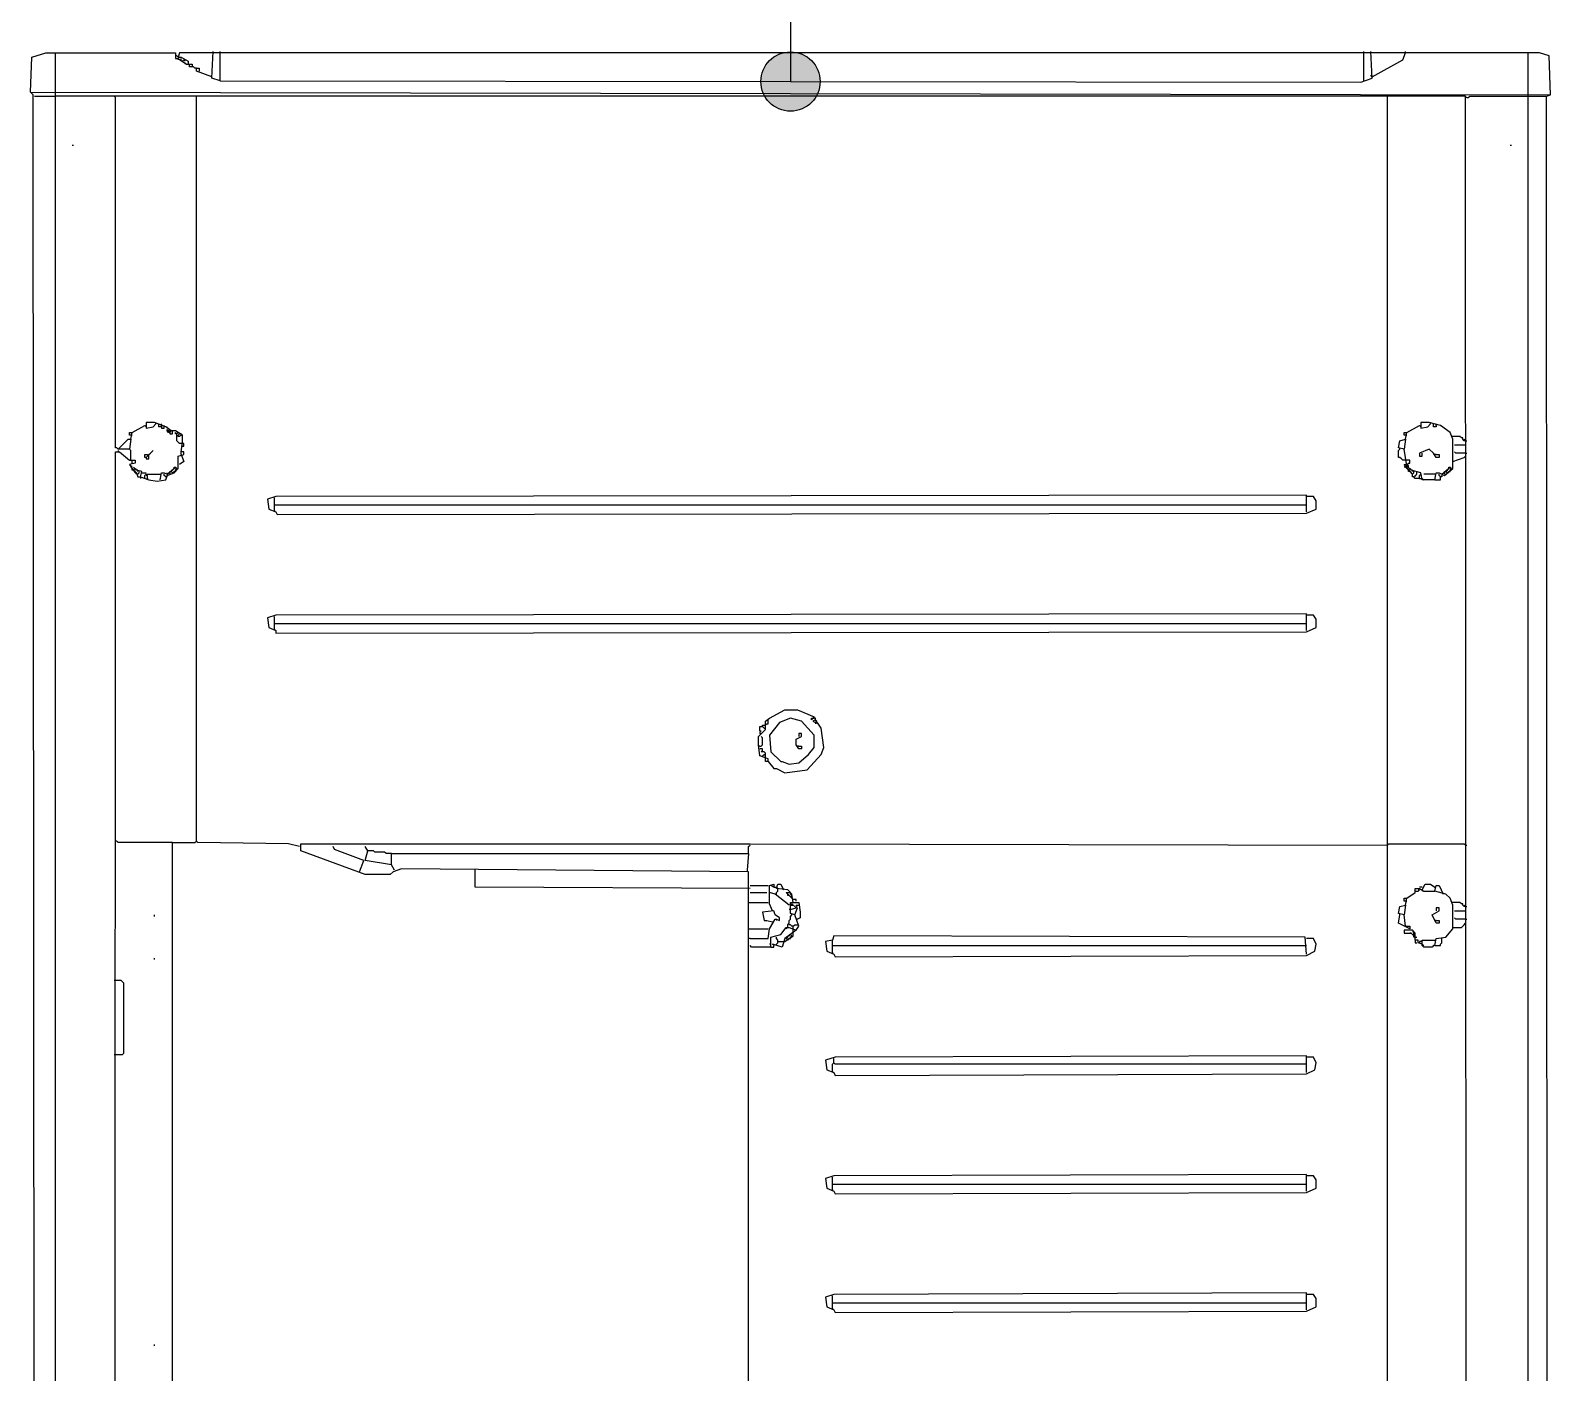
# Model space of a CAD drawing. Extents: x 3792242 to 5145247, y -1546315 to -1031918.
# Drawn here: x 4169156 to 4169925, y -1514974 to -1514295 of the extents above; entities that cross this region are included whole.
import ezdxf

# ---------------------------------------------------------------- set-up
doc = ezdxf.new("R2010")
doc.units = 0
doc.header["$MEASUREMENT"] = 0
doc.layers.add('TENKÁ', color=7, linetype='CONTINUOUS')
doc.layers.add('ZZ-chladenie', color=133, linetype='CONTINUOUS')

msp = doc.modelspace()

# ---------------------------------------------------------------- hatches: boundary and pattern name
at = {"layer": 'TENKÁ', "ltscale": 0.25}
h = msp.add_hatch(color=256, dxfattribs=at)
h.dxf.hatch_style = 1
h.paths.add_polyline_path([(4169525.494, -1514320.777, 1), (4169555.494, -1514320.777, 1)])

# ---------------------------------------------------------------- linework, layer by layer
msp.add_line((4169540.494, -1514056.717), (4169540.494, -1514320.777), dxfattribs=at)
msp.add_circle((4169540.494, -1514320.777), 15, dxfattribs=at)
at = {"layer": 'ZZ-chladenie', "color": 9}
for p, q in [((4169156.401, -1514308.421), (4169163.462, -1514306.302)), ((4169163.462, -1514306.302), (4169229.124, -1514306.302)), ((4169168.404, -1515613.77), (4169168.404, -1514306.302)), ((4169229.124, -1514306.302), (4169229.124, -1514309.126)), ((4169231.242, -1514306.302), (4169230.537, -1514308.421)), ((4169919.645, -1514306.302), (4169231.242, -1514306.302)), ((4169247.482, -1514319.012), (4169248.188, -1514305.597)), ((4169251.718, -1514320.424), (4169251.718, -1514305.597)), ((4169830.682, -1514320.424), (4169830.682, -1514305.597)), ((4169834.918, -1514319.012), (4169834.212, -1514305.597)), ((4169850.451, -1514309.833), (4169851.863, -1514306.302)), ((4169851.863, -1514306.302), (4169851.863, -1514305.597)), ((4169913.996, -1515372.443), (4169913.996, -1514306.302)), ((4169924.587, -1514307.714), (4169919.645, -1514306.302)), ((4169155.695, -1514326.072), (4169156.401, -1514308.421)), ((4169229.83, -1514307.714), (4169229.124, -1514307.714)), ((4169229.124, -1514309.126), (4169230.537, -1514309.126)), ((4169230.537, -1514308.421), (4169229.83, -1514307.714)), ((4169230.537, -1514308.421), (4169231.949, -1514308.421)), ((4169230.537, -1514309.126), (4169230.537, -1514309.833)), ((4169230.537, -1514309.126), (4169234.773, -1514311.951)), ((4169231.949, -1514308.421), (4169235.479, -1514310.539)), ((4169231.949, -1514309.833), (4169231.949, -1514309.126)), ((4169231.949, -1514310.539), (4169231.949, -1514309.833)), ((4169232.654, -1514310.539), (4169231.949, -1514310.539)), ((4169232.654, -1514310.539), (4169233.361, -1514309.833)), ((4169233.361, -1514309.833), (4169234.066, -1514310.539)), ((4169234.066, -1514311.245), (4169234.066, -1514311.951)), ((4169234.773, -1514311.951), (4169237.597, -1514311.951)), ((4169235.479, -1514310.539), (4169235.479, -1514311.951)), ((4169236.185, -1514313.363), (4169236.185, -1514311.951)), ((4169237.597, -1514313.363), (4169236.185, -1514313.363)), ((4169237.597, -1514311.951), (4169237.597, -1514313.363)), ((4169238.303, -1514313.363), (4169237.597, -1514313.363)), ((4169239.009, -1514314.069), (4169238.303, -1514313.363)), ((4169239.715, -1514314.069), (4169239.009, -1514314.069)), ((4169239.715, -1514315.481), (4169239.715, -1514314.069)), ((4169239.715, -1514314.069), (4169241.127, -1514314.069)), ((4169241.127, -1514314.069), (4169241.127, -1514315.481)), ((4169834.918, -1514318.305), (4169850.451, -1514309.833)), ((4169925.293, -1514327.484), (4169924.587, -1514307.714)), ((4169247.482, -1514318.305), (4169239.715, -1514315.481)), ((4169251.718, -1514320.424), (4169247.482, -1514319.012)), ((4169251.718, -1514320.424), (4169829.27, -1514321.13)), ((4169829.27, -1514321.13), (4169834.918, -1514319.012)), ((4169834.918, -1514318.305), (4169834.212, -1514317.6)), ((4169157.107, -1514327.484), (4169155.695, -1514326.072)), ((4169155.695, -1514326.072), (4169925.293, -1514327.484)), ((4169158.197, -1515613.77), (4169157.107, -1514327.484)), ((4169157.813, -1514328.19), (4169168.404, -1514328.19)), ((4169882.224, -1514328.19), (4169168.404, -1514328.19)), ((4169198.764, -1514328.896), (4169198.058, -1514328.19)), ((4169198.764, -1514506.116), (4169198.764, -1514328.896)), ((4169239.715, -1514705.222), (4169239.715, -1514328.19)), ((4169842.685, -1515613.77), (4169842.685, -1514328.19)), ((4169882.862, -1515613.77), (4169882.224, -1514328.19)), ((4169882.93, -1514328.896), (4169882.224, -1514328.896)), ((4169882.93, -1514328.896), (4169883.636, -1514328.896)), ((4169883.636, -1514328.896), (4169884.342, -1514328.19)), ((4169884.342, -1514328.19), (4169913.996, -1514328.19)), ((4169913.996, -1514328.19), (4169923.175, -1514328.19)), ((4169923.175, -1514328.19), (4169925.293, -1514327.484)), ((4169923.767, -1515613.77), (4169923.175, -1514328.19)), ((4169176.876, -1514352.902), (4169177.582, -1514352.902)), ((4169904.817, -1514352.902), (4169905.524, -1514352.902)), ((4169205.825, -1514499.761), (4169205.825, -1514498.349)), ((4169205.825, -1514498.349), (4169207.237, -1514498.349)), ((4169206.53, -1514501.879), (4169207.237, -1514498.349)), ((4169207.237, -1514498.349), (4169213.591, -1514494.819)), ((4169213.591, -1514494.819), (4169214.297, -1514495.525)), ((4169218.534, -1514493.407), (4169214.297, -1514493.407)), ((4169214.297, -1514493.407), (4169214.297, -1514496.231)), ((4169214.297, -1514496.231), (4169217.827, -1514495.525)), ((4169217.827, -1514495.525), (4169219.24, -1514494.113)), ((4169224.182, -1514495.525), (4169218.534, -1514493.407)), ((4169219.24, -1514494.113), (4169219.24, -1514493.407)), ((4169220.652, -1514495.525), (4169220.652, -1514494.113)), ((4169222.064, -1514495.525), (4169220.652, -1514495.525)), ((4169222.064, -1514494.819), (4169222.064, -1514494.113)), ((4169222.064, -1514494.819), (4169222.064, -1514495.525)), ((4169222.064, -1514495.525), (4169222.064, -1514496.231)), ((4169222.064, -1514496.231), (4169223.476, -1514496.231)), ((4169223.476, -1514495.525), (4169223.476, -1514494.819)), ((4169223.476, -1514496.231), (4169223.476, -1514495.525)), ((4169227.006, -1514497.643), (4169224.182, -1514495.525)), ((4169224.888, -1514496.231), (4169224.888, -1514495.525)), ((4169224.888, -1514497.643), (4169224.888, -1514496.937)), ((4169224.888, -1514496.937), (4169225.594, -1514497.643)), ((4169225.594, -1514498.349), (4169224.888, -1514497.643)), ((4169225.594, -1514497.643), (4169226.3, -1514496.937)), ((4169225.594, -1514497.643), (4169226.3, -1514498.349)), ((4169226.3, -1514498.349), (4169225.594, -1514498.349)), ((4169226.3, -1514496.937), (4169227.006, -1514497.643)), ((4169226.3, -1514498.349), (4169227.006, -1514497.643)), ((4169226.3, -1514498.349), (4169226.3, -1514499.055)), ((4169226.3, -1514499.055), (4169227.712, -1514499.055)), ((4169227.712, -1514497.643), (4169227.006, -1514497.643)), ((4169229.124, -1514497.643), (4169227.006, -1514497.643)), ((4169227.712, -1514498.349), (4169227.712, -1514497.643)), ((4169227.712, -1514499.055), (4169227.712, -1514498.349)), ((4169232.654, -1514499.761), (4169229.124, -1514497.643)), ((4169229.124, -1514499.055), (4169229.124, -1514498.349)), ((4169229.124, -1514498.349), (4169229.83, -1514499.055)), ((4169229.83, -1514499.055), (4169229.124, -1514499.055)), ((4169229.83, -1514499.055), (4169230.537, -1514498.349)), ((4169229.83, -1514502.585), (4169229.83, -1514499.055)), ((4169230.537, -1514498.349), (4169231.242, -1514499.055)), ((4169230.537, -1514499.761), (4169231.242, -1514499.055)), ((4169231.949, -1514499.055), (4169231.242, -1514499.055)), ((4169231.949, -1514499.761), (4169231.949, -1514499.055)), ((4169851.158, -1514499.761), (4169851.158, -1514498.349)), ((4169851.158, -1514498.349), (4169852.57, -1514498.349)), ((4169851.863, -1514501.879), (4169852.57, -1514498.349)), ((4169852.57, -1514498.349), (4169858.924, -1514494.819)), ((4169858.924, -1514494.819), (4169859.63, -1514495.525)), ((4169863.866, -1514493.407), (4169859.63, -1514493.407)), ((4169859.63, -1514493.407), (4169859.63, -1514496.231)), ((4169859.63, -1514496.231), (4169863.161, -1514495.525)), ((4169863.161, -1514495.525), (4169864.573, -1514494.113)), ((4169869.515, -1514494.819), (4169863.866, -1514493.407)), ((4169864.573, -1514494.113), (4169864.573, -1514493.407)), ((4169865.985, -1514495.525), (4169865.985, -1514494.113)), ((4169867.397, -1514495.525), (4169865.985, -1514495.525)), ((4169867.397, -1514494.819), (4169867.397, -1514494.113)), ((4169867.397, -1514494.819), (4169867.397, -1514495.525)), ((4169874.457, -1514498.349), (4169869.515, -1514494.819)), ((4169875.869, -1514501.879), (4169874.457, -1514498.349)), ((4169199.47, -1514506.116), (4169198.764, -1514506.116)), ((4169200.176, -1514506.822), (4169199.47, -1514506.116)), ((4169200.176, -1514506.822), (4169205.118, -1514501.879)), ((4169205.825, -1514506.822), (4169200.176, -1514506.822)), ((4169205.118, -1514501.879), (4169206.53, -1514501.879)), ((4169206.53, -1514499.761), (4169205.825, -1514499.761)), ((4169206.53, -1514501.879), (4169205.825, -1514506.822)), ((4169206.53, -1514507.528), (4169205.825, -1514506.822)), ((4169206.53, -1514499.761), (4169207.237, -1514499.761)), ((4169230.537, -1514503.291), (4169229.83, -1514502.585)), ((4169230.537, -1514500.467), (4169230.537, -1514499.761)), ((4169231.242, -1514500.467), (4169230.537, -1514500.467)), ((4169231.242, -1514503.997), (4169230.537, -1514503.291)), ((4169231.949, -1514499.761), (4169231.242, -1514500.467)), ((4169231.949, -1514503.997), (4169231.242, -1514503.997)), ((4169231.949, -1514508.234), (4169232.654, -1514503.291)), ((4169233.361, -1514503.997), (4169231.949, -1514503.997)), ((4169231.949, -1514505.41), (4169233.361, -1514505.41)), ((4169232.654, -1514503.291), (4169232.654, -1514499.761)), ((4169233.361, -1514505.41), (4169233.361, -1514503.997)), ((4169848.333, -1514506.116), (4169849.039, -1514502.585)), ((4169851.158, -1514506.822), (4169848.333, -1514506.116)), ((4169848.333, -1514507.528), (4169849.039, -1514506.822)), ((4169849.039, -1514502.585), (4169851.863, -1514501.879)), ((4169849.039, -1514506.822), (4169849.039, -1514506.116)), ((4169851.863, -1514499.761), (4169851.158, -1514499.761)), ((4169851.863, -1514501.879), (4169851.158, -1514506.822)), ((4169852.57, -1514515.294), (4169851.158, -1514506.822)), ((4169851.863, -1514499.761), (4169852.57, -1514499.761)), ((4169863.866, -1514506.822), (4169858.924, -1514508.94)), ((4169865.985, -1514508.94), (4169863.866, -1514506.822)), ((4169879.4, -1514500.467), (4169875.163, -1514500.467)), ((4169875.869, -1514513.176), (4169875.869, -1514501.879)), ((4169876.575, -1514504.703), (4169882.224, -1514504.703)), ((4169880.106, -1514501.173), (4169879.4, -1514500.467)), ((4169880.812, -1514501.173), (4169880.106, -1514501.173)), ((4169880.812, -1514501.879), (4169880.812, -1514501.173)), ((4169881.518, -1514502.585), (4169880.812, -1514501.879)), ((4169882.224, -1514502.585), (4169881.518, -1514501.879)), ((4169882.224, -1514502.585), (4169881.518, -1514502.585)), ((4169882.224, -1514502.585), (4169882.93, -1514502.585)), ((4169198.239, -1515613.77), (4169198.764, -1514508.234)), ((4169198.764, -1514508.234), (4169200.882, -1514508.234)), ((4169200.176, -1514507.528), (4169200.176, -1514508.234)), ((4169200.882, -1514508.234), (4169205.825, -1514512.47)), ((4169205.825, -1514512.47), (4169208.649, -1514512.47)), ((4169208.649, -1514513.882), (4169205.825, -1514514.588)), ((4169205.825, -1514514.588), (4169208.649, -1514518.824)), ((4169206.53, -1514512.47), (4169206.53, -1514507.528)), ((4169207.237, -1514513.882), (4169207.237, -1514512.47)), ((4169208.649, -1514512.47), (4169208.649, -1514513.882)), ((4169213.591, -1514511.058), (4169213.591, -1514509.646)), ((4169213.591, -1514509.646), (4169215.003, -1514509.646)), ((4169214.297, -1514511.058), (4169213.591, -1514511.058)), ((4169215.003, -1514510.352), (4169214.297, -1514511.058)), ((4169214.297, -1514511.058), (4169214.297, -1514511.764)), ((4169214.297, -1514511.764), (4169215.709, -1514511.764)), ((4169215.003, -1514509.646), (4169215.003, -1514510.352)), ((4169215.709, -1514509.646), (4169216.415, -1514508.94)), ((4169215.709, -1514511.764), (4169215.709, -1514509.646)), ((4169216.415, -1514508.94), (4169217.121, -1514508.234)), ((4169217.121, -1514508.234), (4169217.827, -1514507.528)), ((4169230.537, -1514510.352), (4169233.361, -1514509.646)), ((4169230.537, -1514516.707), (4169230.537, -1514510.352)), ((4169233.361, -1514513.176), (4169231.242, -1514514.588)), ((4169231.949, -1514509.646), (4169231.949, -1514508.234)), ((4169233.361, -1514508.234), (4169231.949, -1514508.234)), ((4169231.949, -1514509.646), (4169233.361, -1514513.176)), ((4169233.361, -1514509.646), (4169233.361, -1514508.234)), ((4169848.333, -1514511.058), (4169848.333, -1514507.528)), ((4169849.039, -1514511.058), (4169848.333, -1514511.058)), ((4169849.746, -1514511.764), (4169849.039, -1514511.058)), ((4169850.451, -1514512.47), (4169849.746, -1514511.764)), ((4169851.863, -1514512.47), (4169850.451, -1514512.47)), ((4169855.394, -1514519.531), (4169851.158, -1514514.588)), ((4169851.158, -1514514.588), (4169852.57, -1514514.588)), ((4169852.57, -1514512.47), (4169851.863, -1514512.47)), ((4169853.982, -1514512.47), (4169852.57, -1514512.47)), ((4169852.57, -1514514.588), (4169853.275, -1514513.882)), ((4169853.275, -1514515.294), (4169852.57, -1514514.588)), ((4169853.275, -1514513.882), (4169853.982, -1514513.882)), ((4169853.982, -1514513.882), (4169853.982, -1514512.47)), ((4169858.924, -1514508.94), (4169858.924, -1514510.352)), ((4169858.924, -1514510.352), (4169860.336, -1514510.352)), ((4169860.336, -1514510.352), (4169860.336, -1514508.94)), ((4169867.397, -1514511.058), (4169865.985, -1514508.94)), ((4169867.397, -1514509.646), (4169866.69, -1514509.646)), ((4169867.397, -1514509.646), (4169868.809, -1514509.646)), ((4169868.809, -1514511.058), (4169867.397, -1514511.058)), ((4169868.809, -1514509.646), (4169868.809, -1514511.058)), ((4169875.869, -1514513.176), (4169881.518, -1514511.058)), ((4169875.869, -1514516.707), (4169875.869, -1514513.176)), ((4169877.281, -1514508.94), (4169876.575, -1514508.234)), ((4169882.224, -1514508.94), (4169877.281, -1514508.94)), ((4169881.518, -1514511.058), (4169882.224, -1514510.352)), ((4169882.224, -1514508.94), (4169882.93, -1514508.94)), ((4169206.53, -1514516), (4169207.237, -1514515.294)), ((4169207.237, -1514516.707), (4169206.53, -1514516)), ((4169207.237, -1514517.412), (4169207.237, -1514516.707)), ((4169207.943, -1514517.412), (4169207.237, -1514517.412)), ((4169209.355, -1514517.412), (4169207.943, -1514516)), ((4169207.943, -1514517.412), (4169208.649, -1514516.707)), ((4169208.649, -1514518.119), (4169207.943, -1514517.412)), ((4169208.649, -1514516.707), (4169209.355, -1514517.412)), ((4169209.355, -1514518.824), (4169208.649, -1514518.119)), ((4169208.649, -1514518.824), (4169209.355, -1514518.824)), ((4169210.061, -1514517.412), (4169209.355, -1514517.412)), ((4169212.179, -1514518.119), (4169209.355, -1514517.412)), ((4169209.355, -1514519.531), (4169209.355, -1514518.824)), ((4169209.355, -1514518.824), (4169210.061, -1514520.943)), ((4169210.061, -1514519.531), (4169209.355, -1514519.531)), ((4169210.061, -1514518.119), (4169210.061, -1514517.412)), ((4169210.061, -1514519.531), (4169210.767, -1514518.824)), ((4169210.061, -1514520.943), (4169211.473, -1514520.943)), ((4169210.767, -1514518.824), (4169210.767, -1514518.119)), ((4169211.473, -1514520.943), (4169212.179, -1514518.119)), ((4169211.473, -1514520.943), (4169211.473, -1514521.648)), ((4169211.473, -1514520.943), (4169215.709, -1514522.355)), ((4169212.179, -1514518.824), (4169214.297, -1514518.824)), ((4169213.591, -1514520.236), (4169214.297, -1514519.531)), ((4169213.591, -1514521.648), (4169213.591, -1514520.236)), ((4169214.297, -1514519.531), (4169221.358, -1514519.531)), ((4169215.003, -1514520.236), (4169214.297, -1514520.236)), ((4169215.003, -1514521.648), (4169215.003, -1514520.236)), ((4169215.003, -1514521.648), (4169215.003, -1514522.355)), ((4169215.709, -1514522.355), (4169219.946, -1514523.061)), ((4169219.946, -1514523.061), (4169224.182, -1514522.355)), ((4169221.358, -1514522.355), (4169222.064, -1514518.824)), ((4169222.064, -1514518.824), (4169223.476, -1514518.824)), ((4169223.476, -1514518.824), (4169224.888, -1514519.531)), ((4169223.476, -1514520.236), (4169223.476, -1514519.531)), ((4169224.182, -1514520.943), (4169223.476, -1514520.236)), ((4169224.182, -1514522.355), (4169224.888, -1514520.236)), ((4169224.182, -1514520.943), (4169224.888, -1514520.943)), ((4169224.888, -1514519.531), (4169229.124, -1514516)), ((4169224.888, -1514519.531), (4169224.888, -1514518.824)), ((4169224.888, -1514520.236), (4169228.418, -1514518.824)), ((4169224.888, -1514520.943), (4169224.888, -1514520.236)), ((4169226.3, -1514518.824), (4169226.3, -1514518.119)), ((4169226.3, -1514518.119), (4169227.006, -1514518.119)), ((4169226.3, -1514518.824), (4169226.3, -1514519.531)), ((4169227.006, -1514518.119), (4169227.712, -1514517.412)), ((4169227.006, -1514518.119), (4169227.712, -1514518.824)), ((4169227.712, -1514517.412), (4169228.418, -1514516.707)), ((4169227.712, -1514518.824), (4169228.418, -1514518.119)), ((4169228.418, -1514516.707), (4169228.418, -1514516)), ((4169228.418, -1514516), (4169229.124, -1514516)), ((4169228.418, -1514518.824), (4169230.537, -1514516.707)), ((4169228.418, -1514518.119), (4169229.124, -1514518.119)), ((4169229.83, -1514516.707), (4169229.124, -1514516)), ((4169229.124, -1514517.412), (4169229.83, -1514516.707)), ((4169229.124, -1514518.119), (4169229.124, -1514517.412)), ((4169851.863, -1514516), (4169851.158, -1514516)), ((4169852.57, -1514516.707), (4169851.863, -1514516)), ((4169854.687, -1514517.412), (4169852.57, -1514515.294)), ((4169853.275, -1514517.412), (4169852.57, -1514516.707)), ((4169853.275, -1514516), (4169853.275, -1514515.294)), ((4169853.275, -1514517.412), (4169853.982, -1514516.707)), ((4169853.275, -1514518.119), (4169853.275, -1514517.412)), ((4169853.982, -1514518.119), (4169853.275, -1514518.119)), ((4169853.982, -1514516.707), (4169854.687, -1514517.412)), ((4169854.687, -1514518.824), (4169853.982, -1514518.119)), ((4169855.394, -1514517.412), (4169854.687, -1514517.412)), ((4169859.63, -1514518.824), (4169854.687, -1514517.412)), ((4169855.394, -1514519.531), (4169854.687, -1514518.824)), ((4169855.394, -1514518.119), (4169855.394, -1514517.412)), ((4169855.394, -1514519.531), (4169856.1, -1514518.824)), ((4169855.394, -1514520.943), (4169855.394, -1514519.531)), ((4169856.1, -1514520.943), (4169855.394, -1514520.943)), ((4169856.1, -1514518.824), (4169856.1, -1514518.119)), ((4169856.806, -1514521.648), (4169856.1, -1514520.943)), ((4169856.806, -1514520.236), (4169857.512, -1514519.531)), ((4169856.806, -1514520.943), (4169856.806, -1514520.236)), ((4169858.924, -1514521.648), (4169856.806, -1514521.648)), ((4169857.512, -1514518.824), (4169857.512, -1514518.119)), ((4169857.512, -1514519.531), (4169857.512, -1514518.824)), ((4169858.924, -1514520.236), (4169859.63, -1514519.531)), ((4169858.924, -1514521.648), (4169858.924, -1514520.236)), ((4169858.924, -1514521.648), (4169860.336, -1514521.648)), ((4169860.336, -1514522.355), (4169859.63, -1514518.824)), ((4169859.63, -1514519.531), (4169859.63, -1514520.236)), ((4169860.336, -1514521.648), (4169861.042, -1514522.355)), ((4169866.69, -1514522.355), (4169860.336, -1514522.355)), ((4169866.69, -1514519.531), (4169861.042, -1514519.531)), ((4169866.69, -1514522.355), (4169867.397, -1514518.824)), ((4169866.69, -1514522.355), (4169869.515, -1514522.355)), ((4169867.397, -1514518.824), (4169868.809, -1514518.824)), ((4169868.809, -1514518.824), (4169871.633, -1514520.236)), ((4169868.809, -1514520.236), (4169868.809, -1514519.531)), ((4169869.515, -1514520.943), (4169868.809, -1514520.236)), ((4169869.515, -1514520.943), (4169870.221, -1514520.236)), ((4169869.515, -1514522.355), (4169869.515, -1514520.943)), ((4169870.221, -1514520.943), (4169869.515, -1514520.943)), ((4169870.221, -1514519.531), (4169874.457, -1514516)), ((4169870.221, -1514520.236), (4169870.221, -1514520.943)), ((4169871.633, -1514520.236), (4169875.869, -1514516.707)), ((4169871.633, -1514518.824), (4169871.633, -1514518.119)), ((4169871.633, -1514518.119), (4169872.339, -1514518.119)), ((4169871.633, -1514518.824), (4169871.633, -1514519.531)), ((4169872.339, -1514518.119), (4169873.045, -1514517.412)), ((4169872.339, -1514518.119), (4169873.045, -1514518.824)), ((4169873.045, -1514517.412), (4169873.751, -1514516.707)), ((4169873.045, -1514518.824), (4169873.751, -1514518.119)), ((4169873.751, -1514516.707), (4169873.751, -1514516)), ((4169873.751, -1514516), (4169874.457, -1514516)), ((4169873.751, -1514518.119), (4169874.457, -1514518.119)), ((4169875.163, -1514516.707), (4169874.457, -1514516)), ((4169874.457, -1514517.412), (4169875.163, -1514516.707)), ((4169874.457, -1514518.119), (4169874.457, -1514517.412)), ((4169801.733, -1514530.122), (4169279.96, -1514530.827)), ((4169801.733, -1514538.594), (4169801.733, -1514530.122)), ((4169279.96, -1514530.827), (4169275.724, -1514532.239)), ((4169275.724, -1514532.239), (4169276.43, -1514537.182)), ((4169276.43, -1514537.182), (4169279.96, -1514538.594)), ((4169279.254, -1514537.888), (4169279.254, -1514531.534)), ((4169279.254, -1514535.064), (4169801.733, -1514535.064)), ((4169279.254, -1514537.888), (4169279.254, -1514538.594)), ((4169805.264, -1514530.827), (4169801.733, -1514530.827)), ((4169801.733, -1514539.3), (4169806.676, -1514537.182)), ((4169806.676, -1514532.946), (4169805.264, -1514530.827)), ((4169806.676, -1514537.182), (4169806.676, -1514532.946)), ((4169279.96, -1514538.594), (4169280.666, -1514540.006)), ((4169280.666, -1514540.006), (4169801.733, -1514539.3)), ((4169279.96, -1514590.842), (4169275.724, -1514592.254)), ((4169279.254, -1514597.902), (4169279.254, -1514591.548)), ((4169801.733, -1514590.136), (4169279.96, -1514590.842)), ((4169801.733, -1514598.609), (4169801.733, -1514590.136)), ((4169805.264, -1514590.842), (4169801.733, -1514590.842)), ((4169806.676, -1514592.96), (4169805.264, -1514590.842)), ((4169275.724, -1514592.254), (4169276.43, -1514597.197)), ((4169276.43, -1514597.197), (4169279.96, -1514598.609)), ((4169279.254, -1514595.078), (4169801.733, -1514595.078)), ((4169279.254, -1514597.902), (4169279.254, -1514598.609)), ((4169279.96, -1514598.609), (4169279.96, -1514600.021)), ((4169279.96, -1514600.021), (4169801.733, -1514599.315)), ((4169801.733, -1514599.315), (4169806.676, -1514597.197)), ((4169806.676, -1514597.197), (4169806.676, -1514592.96)), ((4169527.785, -1514644.502), (4169529.903, -1514643.09)), ((4169527.785, -1514648.739), (4169527.785, -1514644.502)), ((4169529.197, -1514644.502), (4169529.197, -1514643.796)), ((4169529.197, -1514645.914), (4169529.197, -1514644.502)), ((4169529.903, -1514643.09), (4169537.669, -1514638.854)), ((4169534.845, -1514645.208), (4169529.903, -1514651.563)), ((4169540.494, -1514643.09), (4169534.845, -1514645.208)), ((4169537.669, -1514638.854), (4169544.024, -1514638.854)), ((4169546.143, -1514644.502), (4169540.494, -1514643.09)), ((4169544.024, -1514638.854), (4169552.497, -1514642.384)), ((4169552.497, -1514651.563), (4169546.143, -1514644.502)), ((4169552.497, -1514642.384), (4169551.084, -1514643.796)), ((4169551.084, -1514643.796), (4169551.084, -1514643.09)), ((4169551.084, -1514643.09), (4169552.497, -1514643.09)), ((4169553.203, -1514643.796), (4169551.791, -1514644.502)), ((4169551.791, -1514644.502), (4169554.615, -1514645.914)), ((4169553.203, -1514643.09), (4169552.497, -1514643.09)), ((4169553.203, -1514643.796), (4169553.203, -1514643.09)), ((4169553.909, -1514644.502), (4169553.203, -1514643.796)), ((4169556.027, -1514648.032), (4169553.203, -1514643.796)), ((4169553.203, -1514645.208), (4169553.909, -1514644.502)), ((4169553.203, -1514645.208), (4169553.203, -1514645.914)), ((4169524.255, -1514652.268), (4169527.785, -1514648.739)), ((4169524.255, -1514656.505), (4169524.255, -1514652.268)), ((4169524.961, -1514649.444), (4169524.961, -1514647.326)), ((4169524.961, -1514647.326), (4169526.373, -1514647.326)), ((4169524.961, -1514649.444), (4169525.667, -1514649.444)), ((4169525.667, -1514649.444), (4169524.961, -1514650.151)), ((4169524.961, -1514650.151), (4169524.961, -1514650.856)), ((4169524.961, -1514650.856), (4169525.667, -1514650.856)), ((4169526.373, -1514652.975), (4169525.667, -1514652.268)), ((4169526.373, -1514647.326), (4169526.373, -1514646.62)), ((4169526.373, -1514646.62), (4169527.785, -1514646.62)), ((4169526.373, -1514647.326), (4169527.079, -1514648.032)), ((4169526.373, -1514656.505), (4169526.373, -1514652.975)), ((4169527.079, -1514648.032), (4169527.785, -1514648.032)), ((4169527.785, -1514646.62), (4169528.491, -1514645.914)), ((4169528.491, -1514645.914), (4169529.197, -1514645.914)), ((4169529.903, -1514651.563), (4169530.609, -1514660.035)), ((4169543.318, -1514653.68), (4169546.143, -1514652.268)), ((4169546.143, -1514650.856), (4169544.73, -1514650.856)), ((4169544.73, -1514650.856), (4169544.73, -1514652.268)), ((4169546.143, -1514652.268), (4169546.143, -1514650.856)), ((4169552.497, -1514657.917), (4169552.497, -1514651.563)), ((4169557.439, -1514657.917), (4169556.027, -1514648.032)), ((4169524.961, -1514662.154), (4169524.255, -1514656.505)), ((4169524.961, -1514657.211), (4169524.255, -1514657.211)), ((4169524.961, -1514657.211), (4169525.667, -1514657.211)), ((4169526.373, -1514658.623), (4169524.961, -1514658.623)), ((4169525.667, -1514657.211), (4169526.373, -1514656.505)), ((4169525.667, -1514660.035), (4169526.373, -1514659.329)), ((4169527.079, -1514660.035), (4169525.667, -1514660.035)), ((4169526.373, -1514659.329), (4169526.373, -1514658.623)), ((4169527.785, -1514660.742), (4169527.079, -1514660.035)), ((4169527.785, -1514663.566), (4169527.785, -1514660.742)), ((4169530.609, -1514660.035), (4169535.552, -1514664.978)), ((4169543.318, -1514656.505), (4169543.318, -1514653.68)), ((4169544.73, -1514658.623), (4169543.318, -1514656.505)), ((4169544.73, -1514657.211), (4169544.024, -1514657.211)), ((4169544.73, -1514657.211), (4169546.143, -1514657.211)), ((4169546.143, -1514658.623), (4169544.73, -1514658.623)), ((4169546.143, -1514657.211), (4169546.143, -1514658.623)), ((4169549.672, -1514661.447), (4169552.497, -1514657.917)), ((4169556.027, -1514661.447), (4169557.439, -1514657.917)), ((4169529.197, -1514663.566), (4169524.961, -1514662.154)), ((4169526.373, -1514662.154), (4169527.079, -1514661.447)), ((4169527.079, -1514661.447), (4169527.785, -1514661.447)), ((4169527.785, -1514664.978), (4169527.785, -1514663.566)), ((4169529.197, -1514664.978), (4169527.785, -1514664.978)), ((4169529.197, -1514664.978), (4169529.197, -1514663.566)), ((4169529.197, -1514664.978), (4169529.903, -1514665.684)), ((4169529.197, -1514664.978), (4169532.021, -1514668.508)), ((4169532.021, -1514668.508), (4169533.433, -1514668.508)), ((4169533.433, -1514668.508), (4169537.669, -1514670.626)), ((4169535.552, -1514664.978), (4169536.257, -1514664.978)), ((4169536.257, -1514664.978), (4169539.788, -1514666.39)), ((4169539.788, -1514666.39), (4169544.73, -1514665.684)), ((4169544.73, -1514665.684), (4169549.672, -1514661.447)), ((4169548.967, -1514669.214), (4169556.027, -1514661.447)), ((4169537.669, -1514670.626), (4169548.967, -1514669.214)), ((4169199.47, -1514705.222), (4169198.764, -1514705.222)), ((4169200.176, -1514705.929), (4169199.47, -1514705.222)), ((4169227.712, -1514705.929), (4169200.176, -1514705.929)), ((4169227.712, -1515613.77), (4169227.712, -1514705.929)), ((4169227.712, -1514705.929), (4169239.009, -1514705.929)), ((4169239.009, -1514705.929), (4169239.715, -1514705.222)), ((4169240.421, -1514705.929), (4169239.715, -1514705.222)), ((4169286.315, -1514706.635), (4169240.421, -1514705.929)), ((4169291.963, -1514708.047), (4169286.315, -1514706.635)), ((4169292.669, -1514710.165), (4169292.669, -1514706.635)), ((4169292.669, -1514706.635), (4169520.019, -1514706.635)), ((4169519.312, -1514708.047), (4169520.019, -1514707.341)), ((4169520.019, -1514706.635), (4169842.685, -1514707.341)), ((4169842.685, -1514707.341), (4169843.391, -1514706.635)), ((4169843.391, -1514706.635), (4169881.518, -1514706.635)), ((4169881.518, -1514706.635), (4169882.224, -1514707.341)), ((4169882.224, -1514707.341), (4169882.93, -1514707.341)), ((4169325.147, -1514722.168), (4169292.669, -1514710.165)), ((4169309.614, -1514709.459), (4169308.908, -1514708.047)), ((4169324.442, -1514715.108), (4169309.614, -1514709.459)), ((4169322.323, -1514720.756), (4169324.442, -1514715.108)), ((4169326.559, -1514710.165), (4169325.147, -1514708.047)), ((4169325.147, -1514715.108), (4169326.559, -1514710.165)), ((4169338.562, -1514717.226), (4169325.147, -1514715.108)), ((4169329.384, -1514710.165), (4169326.559, -1514710.165)), ((4169330.09, -1514710.871), (4169329.384, -1514710.165)), ((4169335.033, -1514710.871), (4169330.09, -1514710.871)), ((4169335.738, -1514711.577), (4169335.033, -1514710.871)), ((4169338.562, -1514711.577), (4169335.738, -1514711.577)), ((4169338.562, -1514717.226), (4169338.562, -1514711.577)), ((4169338.562, -1514711.577), (4169519.312, -1514711.577)), ((4169519.312, -1514711.577), (4169518.606, -1514720.05)), ((4169519.312, -1514711.577), (4169519.312, -1514708.047)), ((4169337.857, -1514722.168), (4169325.147, -1514722.168)), ((4169339.269, -1514720.756), (4169337.857, -1514722.168)), ((4169339.975, -1514720.05), (4169338.562, -1514717.226)), ((4169343.505, -1514719.344), (4169339.269, -1514720.756)), ((4169519.312, -1514720.756), (4169343.505, -1514719.344)), ((4169380.926, -1514720.05), (4169380.926, -1514719.344)), ((4169380.926, -1514728.522), (4169380.926, -1514720.05)), ((4169518.606, -1514720.05), (4169518.606, -1514720.756)), ((4169519.312, -1515613.77), (4169519.312, -1514720.756)), ((4169520.019, -1514729.229), (4169380.926, -1514728.522)), ((4169520.019, -1514727.816), (4169529.197, -1514727.816)), ((4169529.903, -1514727.816), (4169532.021, -1514727.11)), ((4169529.903, -1514736.995), (4169529.903, -1514727.816)), ((4169532.021, -1514728.522), (4169530.609, -1514727.816)), ((4169532.021, -1514727.11), (4169532.021, -1514728.522)), ((4169532.021, -1514728.522), (4169533.433, -1514728.522)), ((4169533.433, -1514729.229), (4169534.14, -1514727.11)), ((4169534.14, -1514729.229), (4169533.433, -1514728.522)), ((4169539.082, -1514729.934), (4169533.433, -1514729.229)), ((4169534.14, -1514727.11), (4169535.552, -1514727.11)), ((4169534.14, -1514729.934), (4169534.14, -1514729.229)), ((4169534.14, -1514730.641), (4169534.14, -1514729.934)), ((4169535.552, -1514727.11), (4169536.964, -1514729.934)), ((4169541.2, -1514732.053), (4169539.082, -1514729.934)), ((4169856.806, -1514731.347), (4169856.806, -1514729.229)), ((4169856.806, -1514729.229), (4169858.924, -1514729.229)), ((4169858.218, -1514730.641), (4169858.924, -1514729.934)), ((4169858.924, -1514729.934), (4169858.218, -1514729.934)), ((4169860.336, -1514728.522), (4169858.924, -1514728.522)), ((4169858.924, -1514729.229), (4169861.042, -1514730.641)), ((4169860.336, -1514729.934), (4169861.749, -1514727.11)), ((4169860.336, -1514729.934), (4169860.336, -1514730.641)), ((4169861.749, -1514727.11), (4169864.573, -1514727.11)), ((4169864.573, -1514727.11), (4169866.69, -1514728.522)), ((4169866.69, -1514730.641), (4169867.397, -1514727.816)), ((4169867.397, -1514727.816), (4169868.809, -1514727.816)), ((4169868.809, -1514727.816), (4169870.927, -1514732.053)), ((4169519.312, -1514736.289), (4169529.197, -1514736.289)), ((4169520.019, -1514731.347), (4169528.491, -1514731.347)), ((4169532.727, -1514732.053), (4169529.903, -1514731.347)), ((4169531.315, -1514740.525), (4169529.903, -1514736.995)), ((4169539.788, -1514737.701), (4169532.727, -1514732.053)), ((4169533.433, -1514731.347), (4169534.14, -1514730.641)), ((4169533.433, -1514732.053), (4169533.433, -1514731.347)), ((4169541.906, -1514734.877), (4169538.376, -1514731.347)), ((4169538.376, -1514731.347), (4169539.788, -1514731.347)), ((4169539.082, -1514732.759), (4169539.082, -1514732.053)), ((4169539.788, -1514732.759), (4169539.082, -1514732.759)), ((4169540.494, -1514731.347), (4169539.788, -1514731.347)), ((4169539.788, -1514732.759), (4169540.494, -1514733.465)), ((4169540.494, -1514732.053), (4169540.494, -1514731.347)), ((4169541.2, -1514732.759), (4169540.494, -1514732.053)), ((4169540.494, -1514733.465), (4169541.2, -1514732.759)), ((4169540.494, -1514733.465), (4169541.2, -1514732.759)), ((4169540.494, -1514741.937), (4169540.494, -1514736.289)), ((4169540.494, -1514736.289), (4169544.73, -1514736.289)), ((4169541.2, -1514736.995), (4169540.494, -1514737.701)), ((4169540.494, -1514737.701), (4169541.906, -1514737.701)), ((4169541.906, -1514736.289), (4169541.2, -1514732.053)), ((4169543.318, -1514739.113), (4169541.2, -1514736.995)), ((4169543.318, -1514734.877), (4169541.906, -1514734.877)), ((4169543.318, -1514735.583), (4169543.318, -1514734.877)), ((4169544.024, -1514739.113), (4169543.318, -1514737.701)), ((4169543.318, -1514737.701), (4169544.73, -1514737.701)), ((4169544.73, -1514736.289), (4169545.436, -1514741.232)), ((4169849.039, -1514738.407), (4169851.863, -1514737.701)), ((4169851.158, -1514735.583), (4169851.158, -1514734.171)), ((4169851.158, -1514734.171), (4169852.57, -1514734.171)), ((4169851.863, -1514735.583), (4169851.158, -1514735.583)), ((4169851.863, -1514737.701), (4169851.158, -1514742.644)), ((4169851.863, -1514737.701), (4169852.57, -1514734.171)), ((4169851.863, -1514735.583), (4169852.57, -1514735.583)), ((4169852.57, -1514734.171), (4169856.806, -1514731.347)), ((4169856.806, -1514730.641), (4169858.218, -1514730.641)), ((4169861.042, -1514730.641), (4169866.69, -1514730.641)), ((4169872.339, -1514732.053), (4169866.69, -1514730.641)), ((4169874.457, -1514734.171), (4169872.339, -1514732.053)), ((4169875.869, -1514737.701), (4169874.457, -1514734.171)), ((4169879.4, -1514736.289), (4169875.163, -1514736.289)), ((4169875.869, -1514749.704), (4169875.869, -1514737.701)), ((4169880.106, -1514736.995), (4169879.4, -1514736.289)), ((4169880.812, -1514736.995), (4169880.106, -1514736.995)), ((4169880.812, -1514737.701), (4169880.812, -1514736.995)), ((4169881.518, -1514738.407), (4169880.812, -1514737.701)), ((4169882.224, -1514738.407), (4169881.518, -1514737.701)), ((4169218.534, -1514743.349), (4169218.534, -1514742.644)), ((4169532.021, -1514740.525), (4169526.373, -1514741.232)), ((4169526.373, -1514741.232), (4169527.079, -1514745.468)), ((4169527.079, -1514745.468), (4169528.491, -1514745.468)), ((4169528.491, -1514745.468), (4169531.315, -1514746.174)), ((4169529.903, -1514749.704), (4169532.727, -1514744.761)), ((4169532.727, -1514742.644), (4169532.021, -1514740.525)), ((4169534.845, -1514744.056), (4169532.727, -1514742.644)), ((4169532.727, -1514744.761), (4169533.433, -1514744.761)), ((4169533.433, -1514744.761), (4169533.433, -1514745.468)), ((4169533.433, -1514744.761), (4169534.845, -1514745.468)), ((4169534.845, -1514745.468), (4169534.845, -1514744.056)), ((4169540.494, -1514739.819), (4169539.788, -1514739.819)), ((4169539.788, -1514745.468), (4169540.494, -1514744.761)), ((4169539.788, -1514746.88), (4169539.788, -1514745.468)), ((4169540.494, -1514739.819), (4169543.318, -1514739.113)), ((4169542.612, -1514742.644), (4169540.494, -1514741.937)), ((4169540.494, -1514743.349), (4169541.2, -1514742.644)), ((4169540.494, -1514744.761), (4169540.494, -1514743.349)), ((4169541.2, -1514742.644), (4169541.2, -1514741.937)), ((4169542.612, -1514742.644), (4169544.024, -1514739.113)), ((4169544.73, -1514748.292), (4169542.612, -1514742.644)), ((4169544.024, -1514744.761), (4169543.318, -1514744.761)), ((4169545.436, -1514744.056), (4169544.024, -1514744.761)), ((4169545.436, -1514741.232), (4169545.436, -1514744.056)), ((4169848.333, -1514741.937), (4169849.039, -1514738.407)), ((4169851.158, -1514742.644), (4169848.333, -1514741.937)), ((4169848.333, -1514746.88), (4169849.039, -1514742.644)), ((4169849.039, -1514742.644), (4169849.039, -1514741.937)), ((4169851.863, -1514748.292), (4169851.158, -1514742.644)), ((4169865.278, -1514742.644), (4169868.809, -1514740.525)), ((4169867.397, -1514746.88), (4169865.278, -1514742.644)), ((4169867.397, -1514745.468), (4169866.69, -1514745.468)), ((4169868.809, -1514739.113), (4169867.397, -1514739.113)), ((4169867.397, -1514739.113), (4169867.397, -1514740.525)), ((4169867.397, -1514745.468), (4169868.809, -1514745.468)), ((4169868.809, -1514740.525), (4169868.809, -1514739.113)), ((4169868.809, -1514745.468), (4169868.809, -1514746.88)), ((4169876.575, -1514740.525), (4169882.224, -1514740.525)), ((4169877.281, -1514744.761), (4169876.575, -1514744.056)), ((4169882.224, -1514744.761), (4169877.281, -1514744.761)), ((4169882.224, -1514738.407), (4169881.518, -1514738.407)), ((4169882.224, -1514738.407), (4169882.93, -1514738.407)), ((4169882.224, -1514744.761), (4169882.93, -1514744.761)), ((4169519.312, -1514749.704), (4169529.197, -1514749.704)), ((4169529.197, -1514754.647), (4169529.903, -1514749.704)), ((4169530.609, -1514753.94), (4169535.552, -1514752.528)), ((4169531.315, -1514746.174), (4169532.021, -1514746.174)), ((4169535.552, -1514752.528), (4169538.376, -1514748.998)), ((4169543.318, -1514750.41), (4169537.669, -1514754.647)), ((4169537.669, -1514756.059), (4169541.906, -1514753.235)), ((4169539.082, -1514748.998), (4169538.376, -1514749.704)), ((4169538.376, -1514748.998), (4169539.788, -1514748.998)), ((4169539.082, -1514747.586), (4169539.788, -1514746.88)), ((4169539.082, -1514748.998), (4169539.082, -1514747.586)), ((4169539.082, -1514753.94), (4169539.082, -1514753.235)), ((4169539.082, -1514753.235), (4169539.788, -1514753.235)), ((4169540.494, -1514747.586), (4169539.788, -1514747.586)), ((4169539.788, -1514748.998), (4169543.318, -1514750.41)), ((4169540.494, -1514752.528), (4169539.788, -1514753.235)), ((4169541.2, -1514748.292), (4169540.494, -1514747.586)), ((4169541.2, -1514753.235), (4169540.494, -1514752.528)), ((4169540.494, -1514753.94), (4169541.2, -1514753.235)), ((4169541.906, -1514748.292), (4169541.2, -1514748.292)), ((4169541.906, -1514748.292), (4169542.612, -1514747.586)), ((4169541.906, -1514749.704), (4169541.906, -1514748.292)), ((4169541.906, -1514751.116), (4169541.906, -1514749.704)), ((4169541.906, -1514753.235), (4169541.906, -1514751.116)), ((4169542.612, -1514747.586), (4169544.024, -1514747.586)), ((4169543.318, -1514750.41), (4169544.73, -1514748.292)), ((4169562.382, -1514753.235), (4169561.675, -1514755.352)), ((4169801.028, -1514753.94), (4169562.382, -1514753.235)), ((4169853.982, -1514749.704), (4169848.333, -1514746.88)), ((4169855.394, -1514750.41), (4169851.158, -1514750.41)), ((4169851.158, -1514750.41), (4169851.158, -1514751.823)), ((4169851.158, -1514751.823), (4169854.687, -1514751.823)), ((4169851.863, -1514748.292), (4169853.982, -1514748.292)), ((4169853.982, -1514748.292), (4169853.982, -1514749.704)), ((4169854.687, -1514751.823), (4169853.982, -1514751.823)), ((4169855.394, -1514752.528), (4169854.687, -1514751.823)), ((4169854.687, -1514751.823), (4169856.1, -1514753.235)), ((4169856.806, -1514751.823), (4169855.394, -1514750.41)), ((4169856.1, -1514751.116), (4169855.394, -1514751.116)), ((4169856.1, -1514753.235), (4169855.394, -1514752.528)), ((4169856.1, -1514751.823), (4169856.1, -1514751.116)), ((4169856.1, -1514753.235), (4169856.1, -1514751.823)), ((4169856.1, -1514753.94), (4169856.1, -1514753.235)), ((4169856.806, -1514755.352), (4169856.806, -1514751.823)), ((4169868.809, -1514746.88), (4169867.397, -1514746.88)), ((4169872.339, -1514753.94), (4169875.869, -1514749.704)), ((4169875.869, -1514748.998), (4169880.106, -1514748.998)), ((4169880.106, -1514748.998), (4169880.812, -1514748.292)), ((4169880.812, -1514748.292), (4169881.518, -1514747.586)), ((4169881.518, -1514747.586), (4169882.224, -1514746.88)), ((4169520.019, -1514754.647), (4169519.312, -1514754.647)), ((4169520.019, -1514754.647), (4169529.197, -1514754.647)), ((4169520.724, -1514758.883), (4169520.019, -1514758.177)), ((4169530.609, -1514758.883), (4169520.724, -1514758.883)), ((4169530.609, -1514757.471), (4169529.903, -1514757.471)), ((4169530.609, -1514758.883), (4169530.609, -1514753.94)), ((4169530.609, -1514758.883), (4169532.021, -1514758.883)), ((4169536.257, -1514758.883), (4169531.315, -1514757.471)), ((4169531.315, -1514757.471), (4169532.021, -1514757.471)), ((4169532.021, -1514757.471), (4169532.021, -1514758.177)), ((4169532.021, -1514758.883), (4169532.021, -1514758.177)), ((4169533.433, -1514754.647), (4169533.433, -1514753.94)), ((4169534.14, -1514755.352), (4169533.433, -1514754.647)), ((4169533.433, -1514757.471), (4169534.14, -1514756.764)), ((4169533.433, -1514758.177), (4169533.433, -1514757.471)), ((4169534.14, -1514756.764), (4169534.14, -1514755.352)), ((4169534.14, -1514756.059), (4169537.669, -1514756.059)), ((4169537.669, -1514754.647), (4169536.257, -1514758.883)), ((4169538.376, -1514754.647), (4169539.082, -1514753.94)), ((4169538.376, -1514754.647), (4169539.082, -1514755.352)), ((4169539.082, -1514755.352), (4169538.376, -1514754.647)), ((4169539.082, -1514755.352), (4169539.788, -1514754.647)), ((4169539.788, -1514754.647), (4169540.494, -1514754.647)), ((4169540.494, -1514754.647), (4169540.494, -1514753.94)), ((4169561.675, -1514755.352), (4169558.146, -1514756.059)), ((4169558.146, -1514756.059), (4169558.851, -1514761.001)), ((4169558.851, -1514761.001), (4169562.382, -1514762.413)), ((4169561.675, -1514761.707), (4169561.675, -1514755.352)), ((4169561.675, -1514758.177), (4169801.733, -1514758.177)), ((4169801.733, -1514762.413), (4169801.028, -1514753.94)), ((4169805.264, -1514754.647), (4169801.733, -1514754.647)), ((4169801.733, -1514763.119), (4169805.97, -1514761.001)), ((4169806.676, -1514757.471), (4169805.264, -1514754.647)), ((4169805.97, -1514761.001), (4169806.676, -1514757.471)), ((4169856.806, -1514753.94), (4169856.1, -1514753.94)), ((4169856.806, -1514753.94), (4169857.512, -1514753.94)), ((4169856.806, -1514755.352), (4169856.806, -1514756.764)), ((4169858.218, -1514755.352), (4169856.806, -1514755.352)), ((4169856.806, -1514756.764), (4169857.512, -1514756.764)), ((4169858.218, -1514756.764), (4169858.218, -1514755.352)), ((4169860.336, -1514757.471), (4169858.218, -1514756.764)), ((4169860.336, -1514756.059), (4169858.924, -1514756.059)), ((4169858.924, -1514756.059), (4169858.924, -1514756.764)), ((4169860.336, -1514758.177), (4169860.336, -1514755.352)), ((4169860.336, -1514755.352), (4169866.69, -1514755.352)), ((4169860.336, -1514757.471), (4169861.042, -1514758.177)), ((4169861.042, -1514758.883), (4169860.336, -1514758.177)), ((4169865.278, -1514758.883), (4169861.042, -1514758.883)), ((4169865.985, -1514758.177), (4169865.278, -1514758.883)), ((4169866.69, -1514758.177), (4169865.985, -1514758.177)), ((4169866.69, -1514758.177), (4169867.397, -1514754.647)), ((4169866.69, -1514758.177), (4169869.515, -1514758.177)), ((4169867.397, -1514754.647), (4169872.339, -1514753.94)), ((4169869.515, -1514757.471), (4169870.221, -1514756.764)), ((4169869.515, -1514758.177), (4169869.515, -1514757.471)), ((4169870.221, -1514756.764), (4169870.221, -1514754.647)), ((4169218.534, -1514765.237), (4169218.534, -1514764.531)), ((4169561.675, -1514761.707), (4169561.675, -1514762.413)), ((4169562.382, -1514762.413), (4169563.088, -1514763.825)), ((4169563.088, -1514763.825), (4169801.733, -1514763.119)), ((4169201.589, -1514775.828), (4169198.058, -1514775.828)), ((4169202.294, -1514776.534), (4169201.589, -1514775.828)), ((4169203.001, -1514777.24), (4169202.294, -1514776.534)), ((4169203.001, -1514812.543), (4169203.001, -1514777.24)), ((4169198.058, -1514813.249), (4169202.294, -1514813.249)), ((4169202.294, -1514813.249), (4169203.001, -1514812.543)), ((4169563.088, -1514814.661), (4169558.146, -1514816.073)), ((4169801.733, -1514813.955), (4169563.088, -1514814.661)), ((4169801.733, -1514822.427), (4169801.733, -1514813.955)), ((4169805.264, -1514814.661), (4169801.733, -1514814.661)), ((4169806.676, -1514817.485), (4169805.264, -1514814.661)), ((4169558.146, -1514816.073), (4169558.851, -1514821.015)), ((4169558.851, -1514821.015), (4169562.382, -1514822.427)), ((4169561.675, -1514818.191), (4169562.382, -1514817.485)), ((4169561.675, -1514821.722), (4169561.675, -1514818.191)), ((4169561.675, -1514821.722), (4169561.675, -1514822.427)), ((4169562.382, -1514817.485), (4169562.382, -1514815.367)), ((4169563.088, -1514818.191), (4169562.382, -1514817.485)), ((4169562.382, -1514822.427), (4169563.088, -1514823.839)), ((4169801.733, -1514818.191), (4169563.088, -1514818.191)), ((4169801.733, -1514823.134), (4169805.97, -1514821.015)), ((4169805.97, -1514821.015), (4169806.676, -1514817.485)), ((4169563.088, -1514823.839), (4169801.733, -1514823.134)), ((4169562.382, -1514874.676), (4169558.146, -1514876.088)), ((4169558.146, -1514876.088), (4169558.851, -1514881.03)), ((4169561.675, -1514881.736), (4169561.675, -1514875.381)), ((4169801.733, -1514873.969), (4169562.382, -1514874.676)), ((4169801.733, -1514882.442), (4169801.733, -1514873.969)), ((4169805.264, -1514874.676), (4169801.733, -1514874.676)), ((4169806.676, -1514876.793), (4169805.264, -1514874.676)), ((4169558.851, -1514881.03), (4169562.382, -1514882.442)), ((4169561.675, -1514878.912), (4169801.733, -1514878.912)), ((4169561.675, -1514881.736), (4169561.675, -1514882.442)), ((4169562.382, -1514882.442), (4169563.088, -1514883.855)), ((4169563.088, -1514883.855), (4169801.733, -1514883.148)), ((4169801.733, -1514883.148), (4169806.676, -1514881.03)), ((4169806.676, -1514881.03), (4169806.676, -1514876.793)), ((4169562.382, -1514934.69), (4169558.146, -1514936.102)), ((4169558.146, -1514936.102), (4169558.851, -1514941.045)), ((4169561.675, -1514941.751), (4169561.675, -1514935.396)), ((4169801.733, -1514933.984), (4169562.382, -1514934.69)), ((4169801.733, -1514942.457), (4169801.733, -1514933.984)), ((4169805.264, -1514934.69), (4169801.733, -1514934.69)), ((4169806.676, -1514936.808), (4169805.264, -1514934.69)), ((4169806.676, -1514941.045), (4169806.676, -1514936.808)), ((4169558.851, -1514941.045), (4169562.382, -1514942.457)), ((4169561.675, -1514938.926), (4169801.733, -1514938.926)), ((4169561.675, -1514941.751), (4169561.675, -1514942.457)), ((4169562.382, -1514942.457), (4169563.088, -1514943.869)), ((4169563.088, -1514943.869), (4169801.733, -1514943.163)), ((4169801.733, -1514943.163), (4169806.676, -1514941.045)), ((4169218.534, -1514960.814), (4169218.534, -1514960.108))]:
    msp.add_line(p, q, dxfattribs=at)

doc.saveas('drawing.dxf')
